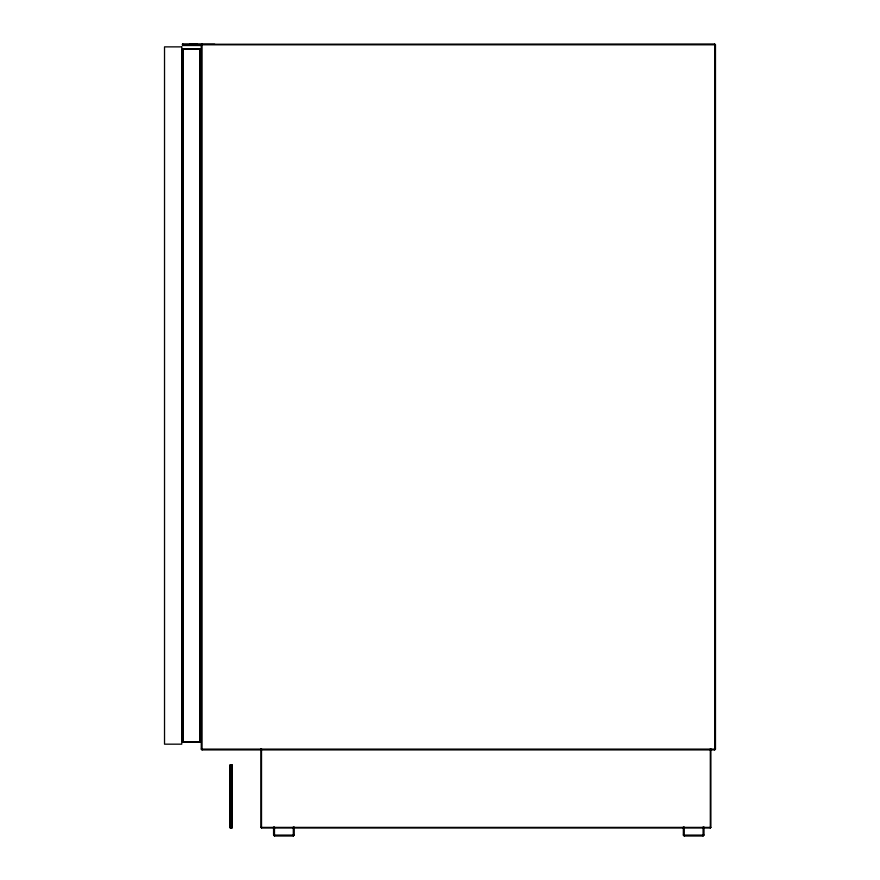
<?xml version="1.0" encoding="UTF-8"?>
<svg xmlns="http://www.w3.org/2000/svg" width="880" height="880" viewBox="0 0 880 880"><rect width="100%" height="100%" fill="white"/><g stroke="black" fill="none" stroke-linecap="round" stroke-linejoin="round"><path stroke-width="1.32" d="M201.399 45.496L182.699 45.496L182.424 44.275L714.67 44L715.473 44.803L715.473 749.111L714.67 749.914L202.059 749.914L201.256 749.111L201.256 44.803L202.059 44L202.059 749.914M181.973 49.852L183.348 50.083L181.973 49.852L181.973 741.191L183.348 740.96L181.973 741.191M182.886 49.115L200.101 49.115L199.694 742.335L182.886 741.928L182.886 49.115L200.101 49.115M229.944 765.182L232.243 765.182L231.902 827.97L229.944 827.618L229.944 765.182L232.243 765.182M273.57 826.991L273.57 835.087L274.483 836L293.304 836L294.228 835.087L294.228 826.991M260.942 748.814L260.942 827.387L261.514 827.97L710.314 827.97L710.886 827.387L710.886 748.814M683.342 826.991L683.342 835.087L684.255 836L703.087 836L704 835.087L704 826.991M182.424 44.275L214.753 44.275M201.256 44.803L715.473 44.803M182.424 45.221L201.399 45.221M182.886 741.928L200.101 741.928M201.256 749.111L715.473 749.111M260.942 827.387L710.886 827.387M229.944 827.618L232.243 827.618M273.57 835.087L294.228 835.087M683.342 835.087L704 835.087M714.67 44L714.67 749.914M710.314 748.814L710.314 827.97M703.087 826.991L703.087 836M684.255 826.991L684.255 836M293.304 826.991L293.304 836M274.483 826.991L274.483 836M261.514 748.814L261.514 827.97M231.902 764.83L231.902 827.97M230.296 764.83L230.296 827.97M199.694 48.708L199.694 742.335M197.12 44.022L189.772 44.022M183.304 48.708L183.304 742.335M183.117 49.852L183.117 741.191M182.699 44L182.699 45.496M181.742 46.871L164.527 46.871L164.527 744.172L181.742 744.172L181.742 46.871"/></g></svg>
